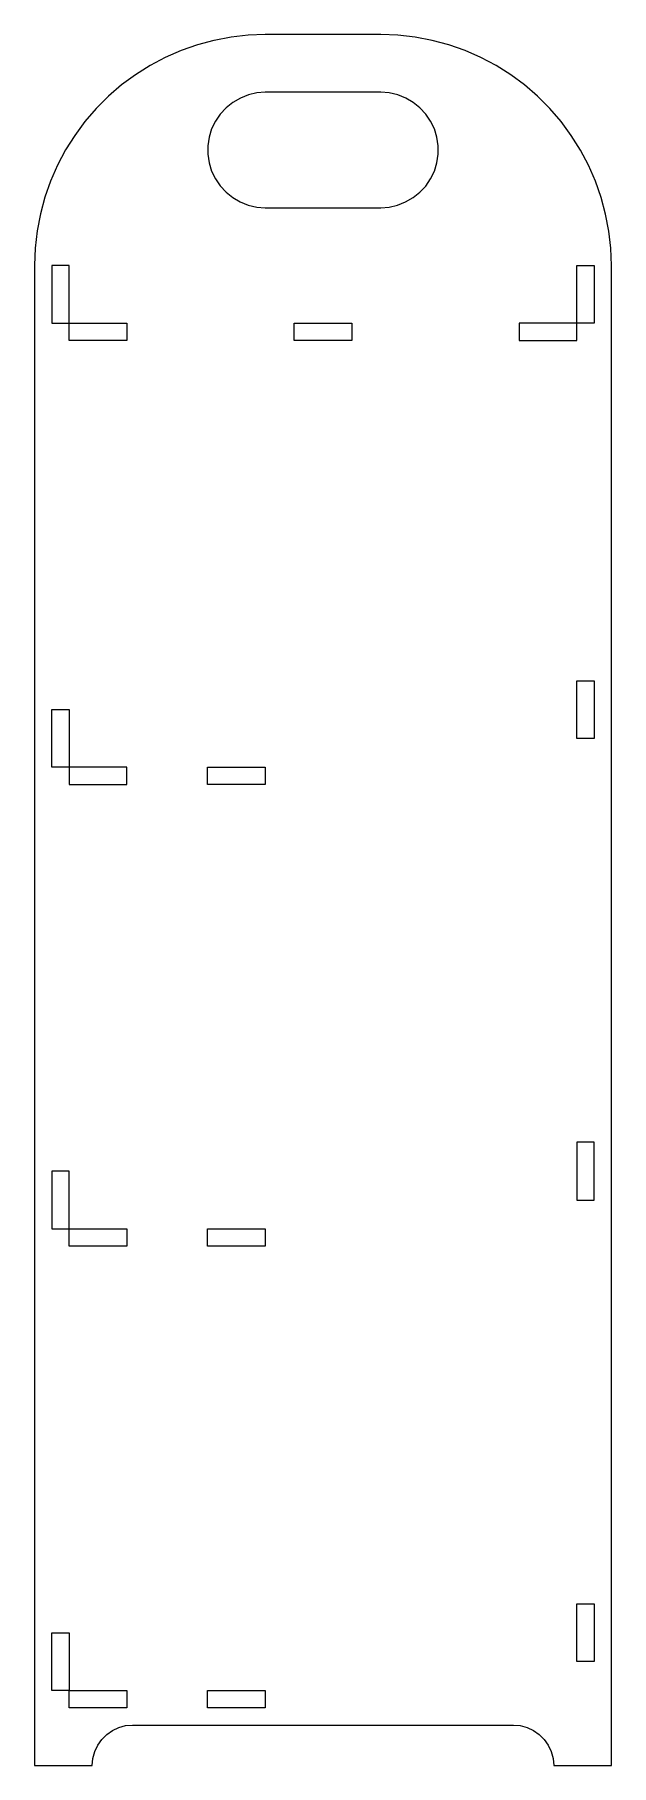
# Model space of a CAD drawing. Extents: x -3 to 97, y -151 to 149.
import ezdxf

# ---------------------------------------------------------------- set-up
doc = ezdxf.new("R2010")
doc.units = 0
doc.header["$MEASUREMENT"] = 0
doc.layers.add('Sketch1', color=7, linetype='Continuous')

msp = doc.modelspace()

# ---------------------------------------------------------------- linework, layer by layer
at = {"layer": 'Sketch1'}
for p, q in [((28.1, 147.5, 57.99), (25.22, 146.73, 57.99)), ((31.05, 148.05, 57.99), (28.11, 147.5, 57.99)), ((34.02, 148.39, 57.99), (31.05, 148.05, 57.99)), ((37, 148.5, 57.99), (34.02, 148.39, 57.99)), ((56.93, 148.5, 57.99), (37, 148.5, 57.99)), ((57.01, 148.5, 57.99), (56.93, 148.5, 57.99)), ((60, 148.39, 57.99), (57.01, 148.5, 57.99)), ((62.97, 148.05, 57.99), (60, 148.39, 57.99)), ((65.91, 147.49, 57.99), (62.97, 148.05, 57.99)), ((68.8, 146.72, 57.99), (65.91, 147.49, 57.99)), ((19.65, 144.54, 57.99), (17.01, 143.15, 57.99)), ((22.4, 145.74, 57.99), (19.65, 144.54, 57.99)), ((25.22, 146.73, 57.99), (22.4, 145.74, 57.99)), ((71.62, 145.73, 57.99), (68.8, 146.72, 57.99)), ((74.36, 144.53, 57.99), (71.62, 145.73, 57.99)), ((77.01, 143.14, 57.99), (74.36, 144.53, 57.99)), ((14.48, 141.55, 57.99), (12.07, 139.78, 57.99)), ((17.01, 143.15, 57.99), (14.48, 141.55, 57.99)), ((79.54, 141.54, 57.99), (77.01, 143.14, 57.99)), ((81.95, 139.77, 57.99), (79.54, 141.54, 57.99)), ((12.07, 139.78, 57.99), (9.8, 137.83, 57.99)), ((34.06, 138.06, 57.99), (32.67, 137.51, 57.99)), ((35.51, 138.39, 57.99), (34.06, 138.06, 57.99)), ((37, 138.5, 57.99), (35.51, 138.39, 57.99)), ((37.07, 138.5, 57.99), (37, 138.5, 57.99)), ((57, 138.5, 57.99), (37.07, 138.5, 57.99)), ((58.5, 138.39, 57.99), (57, 138.5, 57.99)), ((59.95, 138.05, 57.99), (58.5, 138.39, 57.99)), ((61.34, 137.51, 57.99), (59.95, 138.05, 57.99)), ((84.21, 137.82, 57.99), (81.95, 139.77, 57.99)), ((7.68, 135.71, 57.99), (5.73, 133.45, 57.99)), ((9.8, 137.83, 57.99), (7.68, 135.71, 57.99)), ((30.2, 135.83, 57.99), (29.19, 134.74, 57.99)), ((31.37, 136.76, 57.99), (30.2, 135.83, 57.99)), ((32.67, 137.51, 57.99), (31.37, 136.76, 57.99)), ((62.64, 136.76, 57.99), (61.34, 137.51, 57.99)), ((63.81, 135.83, 57.99), (62.64, 136.76, 57.99)), ((64.82, 134.73, 57.99), (63.81, 135.83, 57.99)), ((86.33, 135.7, 57.99), (84.21, 137.82, 57.99)), ((88.28, 133.43, 57.99), (86.33, 135.7, 57.99)), ((5.73, 133.45, 57.99), (3.96, 131.04, 57.99)), ((27.69, 132.16, 57.99), (27.25, 130.73, 57.99)), ((28.34, 133.5, 57.99), (27.69, 132.16, 57.99)), ((29.19, 134.74, 57.99), (28.34, 133.5, 57.99)), ((65.66, 133.5, 57.99), (64.82, 134.73, 57.99)), ((66.31, 132.15, 57.99), (65.66, 133.5, 57.99)), ((66.75, 130.72, 57.99), (66.31, 132.15, 57.99)), ((90.05, 131.02, 57.99), (88.28, 133.43, 57.99)), ((3.96, 131.04, 57.99), (2.36, 128.51, 57.99)), ((27.25, 130.73, 57.99), (27.03, 129.25, 57.99)), ((27.03, 129.25, 57.99), (27.03, 127.76, 57.99)), ((66.97, 129.24, 57.99), (66.75, 130.72, 57.99)), ((66.97, 127.75, 57.99), (66.97, 129.24, 57.99)), ((91.65, 128.49, 57.99), (90.05, 131.02, 57.99)), ((2.36, 128.51, 57.99), (0.97, 125.86, 57.99)), ((27.03, 127.76, 57.99), (27.25, 126.28, 57.99)), ((27.25, 126.28, 57.99), (27.69, 124.85, 57.99)), ((66.31, 124.84, 57.99), (66.75, 126.27, 57.99)), ((66.75, 126.27, 57.99), (66.97, 127.75, 57.99)), ((93.04, 125.85, 57.99), (91.65, 128.49, 57.99)), ((-0.23, 123.12, 57.99), (-1.22, 120.3, 57.99)), ((0.97, 125.86, 57.99), (-0.23, 123.12, 57.99)), ((27.69, 124.85, 57.99), (28.34, 123.5, 57.99)), ((28.34, 123.5, 57.99), (29.18, 122.27, 57.99)), ((64.81, 122.26, 57.99), (65.66, 123.5, 57.99)), ((65.66, 123.5, 57.99), (66.31, 124.84, 57.99)), ((94.24, 123.1, 57.99), (93.04, 125.85, 57.99)), ((95.23, 120.28, 57.99), (94.24, 123.1, 57.99)), ((-1.22, 120.3, 57.99), (-1.99, 117.41, 57.99)), ((29.18, 122.27, 57.99), (30.19, 121.17, 57.99)), ((30.19, 121.17, 57.99), (31.36, 120.24, 57.99)), ((31.36, 120.24, 57.99), (32.66, 119.49, 57.99)), ((61.33, 119.49, 57.99), (62.63, 120.24, 57.99)), ((62.63, 120.24, 57.99), (63.8, 121.17, 57.99)), ((63.8, 121.17, 57.99), (64.81, 122.26, 57.99)), ((96, 117.39, 57.99), (95.23, 120.28, 57.99)), ((-1.99, 117.41, 57.99), (-2.55, 114.47, 57.99)), ((32.66, 119.49, 57.99), (34.05, 118.95, 57.99)), ((34.05, 118.95, 57.99), (35.5, 118.61, 57.99)), ((35.5, 118.61, 57.99), (37, 118.5, 57.99)), ((37, 118.5, 57.99), (56.93, 118.5, 57.99)), ((56.93, 118.5, 57.99), (57, 118.5, 57.99)), ((57, 118.5, 57.99), (58.49, 118.61, 57.99)), ((58.49, 118.61, 57.99), (59.94, 118.94, 57.99)), ((59.94, 118.94, 57.99), (61.33, 119.49, 57.99)), ((96.55, 114.45, 57.99), (96, 117.39, 57.99)), ((-2.55, 114.47, 57.99), (-2.89, 111.5, 57.99)), ((96.89, 111.48, 57.99), (96.55, 114.45, 57.99)), ((-2.89, 111.5, 57.99), (-3, 108.51, 57.99)), ((97, 108.5, 57.99), (96.89, 111.48, 57.99)), ((-3, 108.51, 57.99), (-3, 107.63, 57.99)), ((0, 108.5, 57.99), (0, 98.53, 57.99)), ((0.01, 108.5, 57.99), (0, 108.5, 57.99)), ((3, 108.5, 57.99), (0.01, 108.5, 57.99)), ((3, 108.47, 57.99), (3, 108.5, 57.99)), ((3, 98.5, 57.99), (3, 108.47, 57.99)), ((91, 108.5, 57.99), (91.01, 108.5, 57.99)), ((91, 98.53, 57.99), (91, 108.5, 57.99)), ((91.01, 108.5, 57.99), (94, 108.5, 57.99)), ((94, 108.5, 57.99), (94, 108.47, 57.99)), ((94, 108.47, 57.99), (94, 98.5, 57.99)), ((97, -150.63, 57.99), (97, 108.5, 57.99)), ((-3, 107.63, 57.99), (-3, -151.5, 57.99)), ((0, 98.53, 57.99), (0, 98.5, 57.99)), ((0, 98.5, 57.99), (2.99, 98.5, 57.99)), ((2.99, 98.5, 57.99), (3, 98.5, 57.99)), ((3, 98.5, 57.99), (3.03, 98.5, 57.99)), ((3, 95.51, 57.99), (3, 98.5, 57.99)), ((3.03, 98.5, 57.99), (13, 98.5, 57.99)), ((13, 98.5, 57.99), (13, 98.49, 57.99)), ((13, 98.49, 57.99), (13, 95.5, 57.99)), ((42, 95.51, 57.99), (42, 98.5, 57.99)), ((42, 98.5, 57.99), (42.03, 98.5, 57.99)), ((42.03, 98.5, 57.99), (52, 98.5, 57.99)), ((52, 98.5, 57.99), (52, 98.49, 57.99)), ((52, 98.49, 57.99), (52, 95.5, 57.99)), ((81.03, 98.5, 57.99), (81, 98.5, 57.99)), ((81, 98.5, 57.99), (81, 95.51, 57.99)), ((91, 98.5, 57.99), (81.03, 98.5, 57.99)), ((91, 98.5, 57.99), (91, 98.53, 57.99)), ((91, 98.49, 57.99), (91, 98.5, 57.99)), ((93.99, 98.5, 57.99), (91, 98.5, 57.99)), ((91, 95.5, 57.99), (91, 98.49, 57.99)), ((94, 98.5, 57.99), (93.99, 98.5, 57.99)), ((3, 95.5, 57.99), (3, 95.51, 57.99)), ((12.97, 95.5, 57.99), (3, 95.5, 57.99)), ((13, 95.5, 57.99), (12.97, 95.5, 57.99)), ((42, 95.5, 57.99), (42, 95.51, 57.99)), ((51.97, 95.5, 57.99), (42, 95.5, 57.99)), ((52, 95.5, 57.99), (51.97, 95.5, 57.99)), ((81, 95.51, 57.99), (81, 95.5, 57.99)), ((81, 95.5, 57.99), (90.97, 95.5, 57.99)), ((90.97, 95.5, 57.99), (91, 95.5, 57.99)), ((91, 26.53, 57.99), (91, 36.5, 57.99)), ((91, 36.5, 57.99), (91.01, 36.5, 57.99)), ((91.01, 36.5, 57.99), (94, 36.5, 57.99)), ((94, 36.5, 57.99), (94, 36.47, 57.99)), ((94, 36.47, 57.99), (94, 26.5, 57.99)), ((0, 31.5, 57.99), (0.01, 31.5, 57.99)), ((0, 21.53, 57.99), (0, 31.5, 57.99)), ((0.01, 31.5, 57.99), (3, 31.5, 57.99)), ((3, 31.5, 57.99), (3, 31.47, 57.99)), ((3, 31.47, 57.99), (3, 21.5, 57.99)), ((91, 26.5, 57.99), (91, 26.53, 57.99)), ((93.99, 26.5, 57.99), (91, 26.5, 57.99)), ((94, 26.5, 57.99), (93.99, 26.5, 57.99)), ((0, 21.5, 57.99), (0, 21.53, 57.99)), ((2.99, 21.5, 57.99), (0, 21.5, 57.99)), ((3, 21.5, 57.99), (2.99, 21.5, 57.99)), ((3.03, 21.5, 57.99), (3, 21.5, 57.99)), ((3, 21.5, 57.99), (3, 18.51, 57.99)), ((13, 21.5, 57.99), (3.03, 21.5, 57.99)), ((13, 21.49, 57.99), (13, 21.5, 57.99)), ((13, 18.5, 57.99), (13, 21.49, 57.99)), ((27, 18.51, 57.99), (27, 21.5, 57.99)), ((27, 21.5, 57.99), (27.03, 21.5, 57.99)), ((27.03, 21.5, 57.99), (37, 21.5, 57.99)), ((37, 21.5, 57.99), (37, 21.49, 57.99)), ((37, 21.49, 57.99), (37, 18.5, 57.99)), ((3, 18.51, 57.99), (3, 18.5, 57.99)), ((3, 18.5, 57.99), (12.97, 18.5, 57.99)), ((12.97, 18.5, 57.99), (13, 18.5, 57.99)), ((27, 18.5, 57.99), (27, 18.51, 57.99)), ((36.97, 18.5, 57.99), (27, 18.5, 57.99)), ((37, 18.5, 57.99), (36.97, 18.5, 57.99)), ((91, -43.5, 57.99), (91, -53.47, 57.99)), ((91.01, -43.5, 57.99), (91, -43.5, 57.99)), ((94, -43.5, 57.99), (91.01, -43.5, 57.99)), ((94, -43.53, 57.99), (94, -43.5, 57.99)), ((94, -53.5, 57.99), (94, -43.53, 57.99)), ((0, -48.5, 57.99), (0, -58.47, 57.99)), ((0.01, -48.5, 57.99), (0, -48.5, 57.99)), ((3, -48.5, 57.99), (0.01, -48.5, 57.99)), ((3, -48.53, 57.99), (3, -48.5, 57.99)), ((3, -58.5, 57.99), (3, -48.53, 57.99)), ((91, -53.47, 57.99), (91, -53.5, 57.99)), ((91, -53.5, 57.99), (93.99, -53.5, 57.99)), ((93.99, -53.5, 57.99), (94, -53.5, 57.99)), ((0, -58.47, 57.99), (0, -58.5, 57.99)), ((0, -58.5, 57.99), (2.99, -58.5, 57.99)), ((2.99, -58.5, 57.99), (3, -58.5, 57.99)), ((3, -61.49, 57.99), (3, -58.5, 57.99)), ((3, -58.5, 57.99), (3.03, -58.5, 57.99)), ((3.03, -58.5, 57.99), (13, -58.5, 57.99)), ((13, -58.5, 57.99), (13, -58.51, 57.99)), ((13, -58.51, 57.99), (13, -61.5, 57.99)), ((27, -58.5, 57.99), (27.03, -58.5, 57.99)), ((27, -61.49, 57.99), (27, -58.5, 57.99)), ((27.03, -58.5, 57.99), (37, -58.5, 57.99)), ((37, -58.5, 57.99), (37, -58.51, 57.99)), ((37, -58.51, 57.99), (37, -61.5, 57.99)), ((3, -61.5, 57.99), (3, -61.49, 57.99)), ((12.97, -61.5, 57.99), (3, -61.5, 57.99)), ((13, -61.5, 57.99), (12.97, -61.5, 57.99)), ((27, -61.5, 57.99), (27, -61.49, 57.99)), ((36.97, -61.5, 57.99), (27, -61.5, 57.99)), ((37, -61.5, 57.99), (36.97, -61.5, 57.99)), ((91, -123.5, 57.99), (91.01, -123.5, 57.99)), ((91, -133.47, 57.99), (91, -123.5, 57.99)), ((91.01, -123.5, 57.99), (94, -123.5, 57.99)), ((94, -123.5, 57.99), (94, -123.53, 57.99)), ((94, -123.53, 57.99), (94, -133.5, 57.99)), ((0, -128.5, 57.99), (0.01, -128.5, 57.99)), ((0, -138.47, 57.99), (0, -128.5, 57.99)), ((0.01, -128.5, 57.99), (3, -128.5, 57.99)), ((3, -128.5, 57.99), (3, -128.53, 57.99)), ((3, -128.53, 57.99), (3, -138.5, 57.99)), ((91, -133.5, 57.99), (91, -133.47, 57.99)), ((93.99, -133.5, 57.99), (91, -133.5, 57.99)), ((94, -133.5, 57.99), (93.99, -133.5, 57.99)), ((0, -138.5, 57.99), (0, -138.47, 57.99)), ((2.99, -138.5, 57.99), (0, -138.5, 57.99)), ((3, -138.5, 57.99), (2.99, -138.5, 57.99)), ((3, -141.49, 57.99), (3, -138.5, 57.99)), ((3, -138.5, 57.99), (3.03, -138.5, 57.99)), ((3.03, -138.5, 57.99), (13, -138.5, 57.99)), ((13, -138.5, 57.99), (13, -138.51, 57.99)), ((13, -138.51, 57.99), (13, -141.5, 57.99)), ((27, -141.49, 57.99), (27, -138.5, 57.99)), ((27, -138.5, 57.99), (27.03, -138.5, 57.99)), ((27.03, -138.5, 57.99), (37, -138.5, 57.99)), ((37, -138.5, 57.99), (37, -138.51, 57.99)), ((37, -138.51, 57.99), (37, -141.5, 57.99)), ((3, -141.5, 57.99), (3, -141.49, 57.99)), ((12.97, -141.5, 57.99), (3, -141.5, 57.99)), ((13, -141.5, 57.99), (12.97, -141.5, 57.99)), ((27, -141.5, 57.99), (27, -141.49, 57.99)), ((36.97, -141.5, 57.99), (27, -141.5, 57.99)), ((37, -141.5, 57.99), (36.97, -141.5, 57.99)), ((8.64, -147, 57.99), (9.5, -146.14, 57.99)), ((9.5, -146.14, 57.99), (10.5, -145.44, 57.99)), ((10.5, -145.44, 57.99), (11.6, -144.92, 57.99)), ((11.6, -144.92, 57.99), (12.78, -144.61, 57.99)), ((12.78, -144.61, 57.99), (14, -144.5, 57.99)), ((14, -144.5, 57.99), (14.22, -144.5, 57.99)), ((14.22, -144.5, 57.99), (80, -144.5, 57.99)), ((80, -144.5, 57.99), (81.21, -144.61, 57.99)), ((81.21, -144.61, 57.99), (82.39, -144.92, 57.99)), ((82.39, -144.92, 57.99), (83.5, -145.44, 57.99)), ((83.5, -145.44, 57.99), (84.5, -146.14, 57.99)), ((84.5, -146.14, 57.99), (85.36, -147, 57.99)), ((85.36, -147, 57.99), (86.06, -148, 57.99)), ((7.11, -150.29, 57.99), (7.42, -149.11, 57.99)), ((7.42, -149.11, 57.99), (7.94, -148, 57.99)), ((7.94, -148, 57.99), (8.64, -147, 57.99)), ((86.06, -148, 57.99), (86.58, -149.1, 57.99)), ((86.58, -149.1, 57.99), (86.89, -150.28, 57.99)), ((-3, -151.5, 57.99), (-2.97, -151.5, 57.99)), ((-2.97, -151.5, 57.99), (7, -151.5, 57.99)), ((7, -151.5, 57.99), (7.11, -150.29, 57.99)), ((86.89, -150.28, 57.99), (87, -151.5, 57.99)), ((87, -151.5, 57.99), (87.03, -151.5, 57.99)), ((87.03, -151.5, 57.99), (97, -151.5, 57.99)), ((97, -151.5, 57.99), (97, -150.63, 57.99))]:
    msp.add_line(p, q, dxfattribs=at)

doc.saveas('drawing.dxf')
